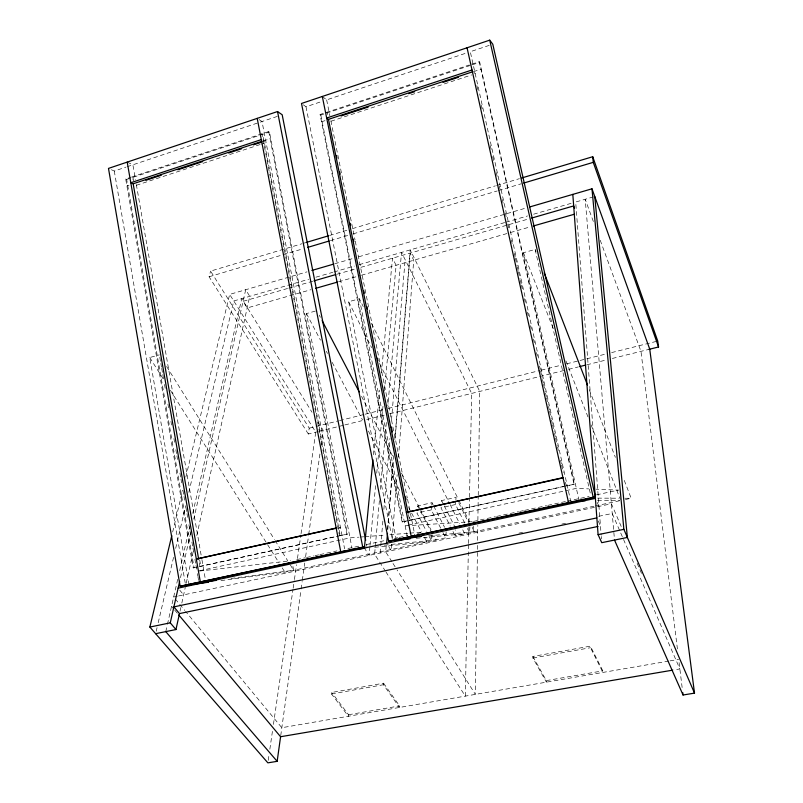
<?xml version="1.0" encoding="UTF-8"?>
<svg xmlns="http://www.w3.org/2000/svg" width="803" height="803" viewBox="0 0 803 803"><rect width="100%" height="100%" fill="white"/><g stroke="black" fill="none" stroke-linecap="round" stroke-linejoin="round"><path stroke-width="0.6" stroke-dasharray="4.01 3.01" d="M477.514 545.408L475.356 694.394L396.993 569.789M477.584 540.399L477.805 525.373M477.875 520.364L478.227 496.575M478.237 495.321L479.752 391.412L410.243 249.894L394.835 439.542M468.48 544.765L465.288 696.121L386.032 572.067M468.51 543.521L468.852 527.26M468.962 522.251L469.464 498.482M469.494 497.238L471.682 393.42L401.53 252.423L387.849 405.806M383.563 683.192L399.583 705.927L399.482 707.453L383.453 684.718L383.563 683.192L331.699 692.487L331.539 694.003L348.392 716.246L348.542 714.74L331.699 692.487M469.916 526.728L469.534 532.76L467.376 528.424M593.939 506.221L455.181 535.832L455.632 529.799M391.754 544.414L391.272 550.647L387.99 545.388M392.145 539.435L397.154 474.623M398.499 457.168L413.726 260.242L410.203 253.106L395.056 439.914M464.676 522.994L455.512 504.535L455.793 500.942M455.883 499.737L456.064 497.338L441.6 500.57L441.168 505.358M386.213 545.598L385.701 551.832L392.346 562.391M387.528 529.378L393.51 455.763M387.789 529.578L393.44 459.838M220.955 580.599L284.894 572.158L445.665 537.859L446.177 531.827M380.15 553.016L382.911 520.635M383.864 509.423L389.917 438.418M391.513 419.728L404.893 262.772M379.397 500.58L374.61 554.2L385.36 571.023M380.401 489.358L386.404 422.017M369.902 546.662L369.089 555.375L364.391 548.078M370.012 545.418L375.583 485.654M376.737 473.208L383.121 404.732M384.396 391.041L396.11 265.291L392.526 258.205L381.415 372.662M432.064 534.858L431.482 540.881L428.682 535.531M373.445 454.769L379.729 390.077M440.696 528.173L431.301 509.895L431.653 506.302M431.773 505.107L432.014 502.708L417.721 505.9L417.189 510.688M280.739 735.608L300.954 590.245M301.125 589L302.159 581.563M302.329 580.328L304.749 562.973M305.612 556.77L308.543 535.691M308.713 534.457L320.267 451.396M321.13 445.193L323.197 430.318L317.285 420.762M268.222 760.371L268.945 755.422M269.838 749.229L272.709 729.405M273.432 724.457L292.975 589.462M293.155 588.218L294.229 580.79M294.41 579.545L296.568 564.69M297.461 558.497L300.874 534.959M301.045 533.724L315.76 432.165L229.658 294.4L307.037 271.856M318.078 431.592L308.342 434.011L309.225 428.18L210.577 271.093L301.908 243.761M180.002 611.244L180.816 607.58M181.819 603.063L185.142 588.047M186.226 583.169L193.252 551.43M196.765 535.561L249.743 296.337L245.698 289.732L193.754 519.129M180.494 577.698L190.712 532.55M165.769 631.62L167.154 625.527M167.436 624.302L177.734 579.174M179.681 570.642L189.699 526.728M192.76 513.318L241.733 298.656L312.026 412.27M156.214 631.248L157.067 627.595M158.211 622.716L173.669 556.911M175.666 548.379L185.684 505.719M188.835 492.309L233.753 300.964L308.673 279.283M172.665 532.008L182.602 490.583M185.814 477.183L229.658 294.4M308.342 434.011L209.091 276.774L210.577 271.093M111.386 169.724L114.277 171.039L125.91 167.134M127.075 166.753L277.447 116.355M303.303 104.791L306.003 106.779L320.909 101.78M322.314 96.47L326.65 99.863L466.724 52.908M489.228 45.37L470.287 51.713L570.742 501.323M125.71 178.999L126.663 179.43L194.105 567.791L193.202 567.892L125.71 178.999L130.929 177.262M131.622 177.041L268.694 131.551L269.477 132.053L347.468 534.085L200.198 566.456M565.894 486.066L402.082 521.97L320.066 114.498L469.323 64.963M471.702 64.17L479.22 61.68L479.752 62.313L574.416 484.199L566.286 485.986L565.192 481.087M126.663 179.43L269.477 132.053M320.066 114.498L320.788 115.04L471.441 65.073M472.234 64.812L479.752 62.313M126.924 185.975L129.012 185.292M263.334 140.987L270.089 138.758M321.531 121.795L325.014 120.641M473.379 71.708L480.917 69.219M260.142 144.54L136.46 185.252L134.111 184.208M261.336 144.149L266.094 142.583L264.107 141.348M330.977 121.233L471.662 74.92M303.112 243.399L306.716 242.315M329.541 235.49L347.569 230.09M352.376 228.654L495.381 185.854M496.575 185.503L519.411 178.667M209.091 276.774L302.731 248.88M330.344 240.649L348.351 235.289M353.149 233.864L497.218 190.953M498.422 190.592L521.227 183.797M334.69 263.796L352.738 258.536M358.75 256.779L525.925 208.057M315.89 277.196L332.733 272.327M333.938 271.976L354.384 266.064M359.192 264.669L504.716 222.561M505.92 222.21L527.571 215.947M533.583 214.21L572.067 203.069M593.558 196.855L575.681 202.025L601.166 535.189M287.554 288.488L243.068 301.326L247.173 307.95L310.891 289.702M288.759 288.147L312.799 281.211M336.848 274.265L354.876 269.065M360.888 267.329L529.197 218.767M338.535 281.783L360.176 275.59M361.38 275.238L509.243 232.89M510.447 232.539L529.679 227.028M188.986 584.815L149.739 357.536L159.355 354.846M352.306 549.623L306.455 313.582L316.924 310.651M396.361 540.128L348.663 301.747L359.363 298.746L363.237 306.585M579.134 500.751L523.446 252.724L535.149 249.442L536.053 251.781M309.225 428.18L338.364 420.892M339.579 420.591L363.869 414.519M365.084 414.218L383.302 409.66M388.16 408.446L539.947 370.494M541.162 370.193L560.594 365.335M566.667 363.819L578.812 360.788M580.027 360.477L606.737 353.802M611.595 352.587L656.523 341.355M318.952 431.372L343.614 425.249M344.828 424.938L361.852 420.712M366.71 419.497L384.958 414.97M389.816 413.756L563.706 370.544M568.574 369.34L578.301 366.921M586.812 364.803L606.265 359.965M612.348 358.459L648.834 349.395M338.093 528.284L340.532 527.742L338.715 527.852M431.301 509.895L416.928 513.077L426.443 531.255M455.512 504.535L440.947 507.757L450.252 526.116M193.202 567.892L198.08 566.818M199.295 566.547L338.224 536.013M339.438 535.742L347.468 534.085M402.082 521.97L565.473 486.046M565.864 485.966L574.416 484.199M199.465 570.792L350.018 537.869L358.74 537.177M296.729 559.591L305.26 557.754M306.485 557.493L313.802 555.907M315.017 555.646L318.671 554.853M319.895 554.592L336.969 550.908M347.94 548.529L360.135 545.899M366.228 544.585L385.741 540.369M394.273 538.522L397.927 537.739M399.151 537.468L407.683 535.631M417.44 533.523L421.093 532.73M473.449 521.418L495.371 516.69M496.595 516.419L518.517 511.682M519.732 511.421L523.385 510.638M524.61 510.367L546.532 505.639M547.756 505.368L566.025 501.423M567.239 501.162L579.425 498.533M580.639 498.272L589.171 496.425M596.478 494.849L618.4 490.111L596.147 489.188M595.164 505.96L619.565 500.751M625.407 499.506L631.168 498.282L623.509 478.417M173.659 597.01L177.343 596.227M178.567 595.967L611.394 503.752L621.783 527.782M518.939 533.122L522.612 532.339M561.899 524.068L565.583 523.295M598.727 516.309L612.227 513.468L679.86 668.929L673.677 669.983M532.861 656.442L546.341 680.603L546.391 682.159L532.901 658.008L532.861 656.442L590.386 646.144L602.832 670.856L602.943 672.422L590.486 647.71L590.386 646.144M331.539 694.003L383.453 684.718M532.901 658.008L590.486 647.71M348.542 714.74L399.583 705.927M546.341 680.603L602.832 670.856M668.799 661.09L281.833 727.709L185.593 611.424M670.033 660.879L678.686 659.383M230.953 578.481L293.647 570.291L292.744 565.473M199.485 571.043L290.616 560.785M374.65 547.305L426.784 541.884L425.881 537.468M384.256 545.137L436.2 539.877L433.891 535.43M416.255 538.281L464.736 533.784L462.498 529.307M428.571 535.842L474.342 531.737L473.168 526.156M359.985 537.077L363.719 536.775M364.964 536.685L384.898 535.099M389.877 534.708L408.566 533.222M409.811 533.122L421.013 532.238M472.234 521.689L405.134 525.814L576.363 488.375L588.729 488.886M409.58 520.324L410.213 520.294L408.837 513.468M597.512 500.63L619.565 500.5M597.603 498.131L618.742 498.221M624.955 498.251L631.168 498.282M127.205 162.106L132.886 164.796L135.476 179.631M259.138 119.627L262.019 121.524L344.607 548.84M327.734 112.731L327.022 112.189L327.504 114.578M473.88 72.19L475.215 73.756M171.551 606.285L173.95 609.166M174.753 610.119L177.965 613.964M175.255 598.938L184.8 610.461M179.701 590.085L183.626 594.893M149.739 357.536L163.722 379.739M170.387 390.308L266.927 543.611M267.59 544.665L278.902 562.642M282.234 567.932L284.894 572.158M393.008 563.455L396.331 568.735M166.633 366.519L274.465 539.516M275.128 540.57L287.695 560.735M290.335 564.981L293.647 570.291M306.455 313.582L320.477 340.181M326.319 351.262L327.483 353.481M332.161 362.344L362.534 419.979M368.376 431.06L400.496 492.018M408.677 507.526L411.016 511.963M411.598 513.077L421.525 531.917M424.446 537.458L426.784 541.884M417.721 505.9L420.029 510.337M420.611 511.451L431.592 532.55M319.243 315.097L320.397 317.326M361.511 396.331L393.35 457.529M401.46 473.108L419.407 507.606M419.989 508.721L430.99 529.86M442.905 532.479L445.665 537.859M432.014 502.708L433.148 504.946M433.72 506.061L444.561 527.28M452.992 531.506L455.181 535.832M441.6 500.57L443.768 504.876M444.31 505.96L455.733 528.595M348.663 301.747L371.659 347.709M379.508 363.398L449.6 503.521M450.162 504.645L459.687 523.697M458.744 502.758L468.39 522.271M371.528 323.388L458.312 499.255M458.864 500.379L469.374 521.659M472.134 527.26L474.342 531.737M598.205 520.926L600.463 525.945M597.181 502.377L598.968 506.402M637.12 563.264L641.577 573.563M523.446 252.724L554.07 330.665M565.954 360.908L588.348 417.901M591.088 424.887L620.338 499.336M589.251 389.636L615.389 457.389M593.347 221.498L585.196 199.274L614.295 537.578M600.212 240.217L640.975 351.343L677.712 651.424M535.149 249.442L590.837 495.672M479.22 61.68L574.004 484.169M476.882 85.62L478.247 91.743M481.258 105.213L482.081 108.887M490.282 145.614L491.105 149.288M492.741 156.635L494.106 162.758M496.294 172.555L497.117 176.228M499.305 186.015L500.118 189.689M502.307 199.485L503.13 203.159M505.318 212.956L506.141 216.629M507.777 223.977L509.142 230.1M511.33 239.886L512.153 243.56M514.342 253.357L515.155 257.03M515.436 258.255L517.072 265.602M517.343 266.827L518.166 270.501M518.437 271.725L520.083 279.073M520.354 280.297L521.177 283.971M521.448 285.195L522.271 288.869M524.459 298.656L525.272 302.329M527.461 312.126L528.284 315.8M530.472 325.596L531.285 329.27M533.473 339.067L534.296 342.74M536.484 352.527L537.307 356.201M539.496 365.997L540.309 369.671M540.59 370.896L542.226 378.243M542.497 379.468L543.32 383.141M543.591 384.366L545.237 391.713M545.508 392.938L546.331 396.612M546.602 397.836L548.238 405.174M548.509 406.398L549.332 410.072M549.603 411.297L551.249 418.644M551.52 419.869L552.344 423.542M552.615 424.767L554.251 432.114M554.532 433.339L555.345 437.013M555.626 438.237L557.262 445.585M557.533 446.809L558.356 450.483M560.544 460.27L561.367 463.943M561.638 465.168L563.274 472.515M326.65 99.863L329.882 115.833M330.876 120.751L355.026 239.946M355.277 241.181L407.302 498.011M407.553 499.245L410.293 512.766M410.433 513.478L415.021 536.113M408.426 514.633L409.349 519.18M359.363 298.746L407.292 536.534M320.788 115.04L402.725 521.94M306.003 106.779L392.165 538.472M366.399 544.022L366.881 546.482M268.694 131.551L346.755 534.136M136.339 184.57L201.804 558.978M201.934 559.731L205.688 581.211M133.559 181.056L132.917 177.353L131.973 176.921L132.375 179.25M199.676 559.832L200.81 566.316L199.917 566.416L198.783 559.912M159.787 357.305L160.64 362.233M160.861 363.458L161.503 367.152M161.714 368.386L162.567 373.315M162.788 374.549L163.641 379.468M164.505 384.396L165.569 390.549M167.927 404.1L168.57 407.794M170.929 421.344L171.571 425.038M173.93 438.579L174.572 442.272M175.857 449.66L176.71 454.588M176.921 455.823L177.563 459.517M179.922 473.057L180.785 477.986M180.996 479.22L181.639 482.914M182.923 490.302L183.777 495.23M183.997 496.455L184.64 500.149M185.925 507.546L186.778 512.465M186.999 513.699L187.641 517.393M188.926 524.781L189.779 529.709M189.99 530.944L190.632 534.637M191.917 542.025L192.78 546.943M192.991 548.178L193.633 551.872M194.918 559.259L195.781 564.188M195.992 565.422L196.635 569.116M197.418 573.593L197.809 575.861M197.919 576.504L198.592 580.388M114.277 171.039L185.232 583.068M679.087 662.626L682.289 688.773M601.266 536.444L601.457 538.933M340.221 535.671L339.498 535.731L261.949 133.79L262.742 134.292L340.221 535.671"/><path stroke-width="1.2" d="M386.675 543.28L387.488 533.312M364.391 548.078L372.963 459.748M171.792 535.671L149.87 627.053L267.871 762.85L277.155 761.334L280.608 736.542M155.641 633.687L175.957 629.542L179.47 613.673M185.413 586.822L185.955 584.383M175.957 629.542L170.266 622.847L179.661 581.362M365.676 540.339L282.184 114.759L277.527 111.537L108.485 168.409L180.143 586.26L364.452 547.004M489.72 40.15L301.506 103.467L388.672 541.302L595.495 497.218L492.781 44.185L489.72 40.15L593.216 497.208L595.495 497.218M261.306 139.602L130.799 182.723L133.168 183.787L262.129 141.248M472.013 69.991L326.66 118.011L328.467 119.356L472.164 71.959M145.925 180.314L161.293 175.245M177.834 169.794L202.657 161.614M228.654 153.042L241.653 148.756M253.467 144.861L261.748 142.131M341.044 115.983L368.326 106.99M408.657 93.7L414.579 91.743M443.045 82.358L458.463 77.279M306.716 242.315L328.347 235.841M521.809 177.945L592.714 156.726L657.737 341.054L658.56 346.976L648.834 349.395M307.529 247.444L329.14 241.01M523.626 183.084L593.256 162.347L592.714 156.726M311.845 270.45L333.496 264.147M529.528 207.003L591.982 188.805L649.747 349.164L694.515 693.13L683.052 695.007L614.516 540.078M314.003 280.859L335.644 274.616M531.606 218.075L573.683 205.929L574.506 208.128M315.699 288.327L337.33 282.124M533.282 226.004L574.155 214.291M579.515 366.62L585.598 365.104M336.156 527.993L196.333 559.049L336.758 528.163M562.963 477.634L406.358 512.404L527.451 485.835M529.89 485.293L562.803 477.986M180.143 586.26L364.783 546.692M388.672 541.302L593.216 497.208M178.125 588.157L595.404 498.362M596.86 517.905L173.89 606.867L179.491 613.582L598.004 526.457M149.87 627.053L170.266 622.847M572.82 194.386L598.094 534.647L623.871 529.338L694.515 693.13M672.442 670.194L280.578 736.732L178.758 614.917M188.986 584.815L208.66 582.215M198.993 582.657L216.198 580.408M205.688 581.211L200.318 581.914L127.205 162.106M345.059 551.189L340.713 551.641L257.211 118.372M352.306 549.623L364.713 548.339M396.361 540.128L410.032 538.863M407.533 537.719L421.143 536.504M415.021 536.113L411.216 536.444L322.314 96.47M571.013 502.497L568.514 502.527L467.055 47.779M579.134 500.751L585.267 500.711M591.389 498.101L595.123 498.121M165.769 631.62L277.155 761.334M322.133 320.668L359.192 391.884M598.094 534.647L601.738 542.677L627.364 537.448L594.752 196.514M544.163 272.809L587.445 384.958M593.256 162.347L658.56 346.976M336.437 155.702L336.929 158.151M339.659 171.661L340.161 174.11M350.098 223.214L350.59 225.673M353.33 239.174L353.822 241.633M363.759 290.736L364.261 293.185M366.991 306.696L367.483 309.145M377.42 358.248L377.922 360.708M391.332 426.995L392.326 431.904M405.495 496.967L405.987 499.426M328.497 119.496L408.085 512.946M277.527 111.537L362.695 546.903M133.188 183.907L198.622 559.008M682.741 692.517L683.052 695.007M591.982 188.805L623.871 529.338"/></g></svg>
